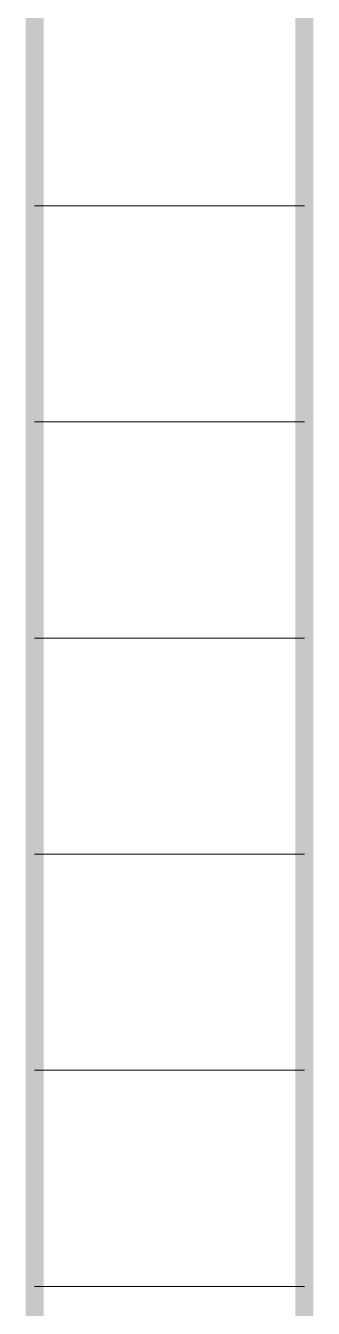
# Model space of a CAD drawing. Header units: millimetres. Extents: x -294625 to 2136527, y -251383 to 128331.
# Drawn here: x 1136932 to 1137252, y -210688 to -209264 of the extents above; entities that cross this region are included whole.
import ezdxf

# ---------------------------------------------------------------- set-up
doc = ezdxf.new("R2010")
doc.units = ezdxf.units.MM
doc.linetypes.add('CONTINOUS', pattern=[0])
doc.linetypes.add('DIVIDEX22', pattern=[1.25, 0.625, -0.25, 0, -0.125, 0, -0.25])
doc.layers.add('N1.6-NM', color=3, linetype='DIVIDEX22', lineweight=30)
doc.layers.add('N4-OTHER1', color=143, linetype='CONTINOUS', lineweight=15)

# ---------------------------------------------------------------- blocks, each defined once
blk = doc.blocks.new('*U127')
at = {"layer": 'N4-OTHER1'}
blk.add_line((0, 150), (0, -150), dxfattribs=at)
blk = doc.blocks.new('*U128')
at = {"layer": 'N4-OTHER1', "color": 0, "linetype": 'ByBlock', "lineweight": -2, "transparency": 16777216}
for p in [(2400, 0), (2640, 0), (2880, 0), (3120, 0), (3360, 0), (3600, 0)]:
    blk.add_blockref('*U127', p, dxfattribs=at)

msp = doc.modelspace()

# ---------------------------------------------------------------- linework, layer by layer
at = {"layer": 'N1.6-NM', "linetype": 'CONTINOUS', "const_width": 20}
msp.add_lwpolyline([(1137242.3, -213063.8), (1137242.3, -205463.8), (1136942.3, -205463.8), (1136942.3, -213063.8)], close=True, dxfattribs=at)

# ---------------------------------------------------------------- block references
at = {"layer": 'N4-OTHER1', "rotation": 90.00000000000001}
msp.add_blockref('*U128', (1137092.3, -213063.8), dxfattribs=at)

doc.saveas('drawing.dxf')
